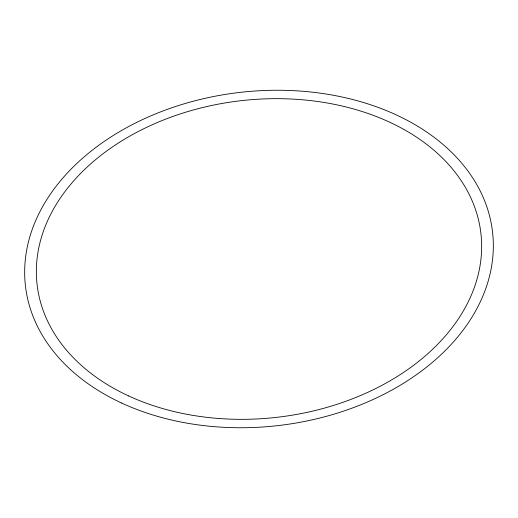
<?xml version="1.0" encoding="UTF-8"?>
<svg xmlns="http://www.w3.org/2000/svg" width="518" height="518" viewBox="0 0 518 518"><rect width="100%" height="100%" fill="white"/><g stroke="black" fill="none" stroke-linecap="round" stroke-linejoin="round"><path stroke-width="0.78" d="M121.652 403.056A235.101 167.683 -6.6 0 0 492.1 263.079A235.101 167.683 -6.6 0 0 163.248 110.858A235.101 167.683 -6.6 0 0 121.652 403.056M128.496 395.875A223.375 159.324 -6.6 0 0 480.477 262.879A223.375 159.324 -6.6 0 0 168.02 118.246A223.375 159.324 -6.6 0 0 128.496 395.875"/></g></svg>
